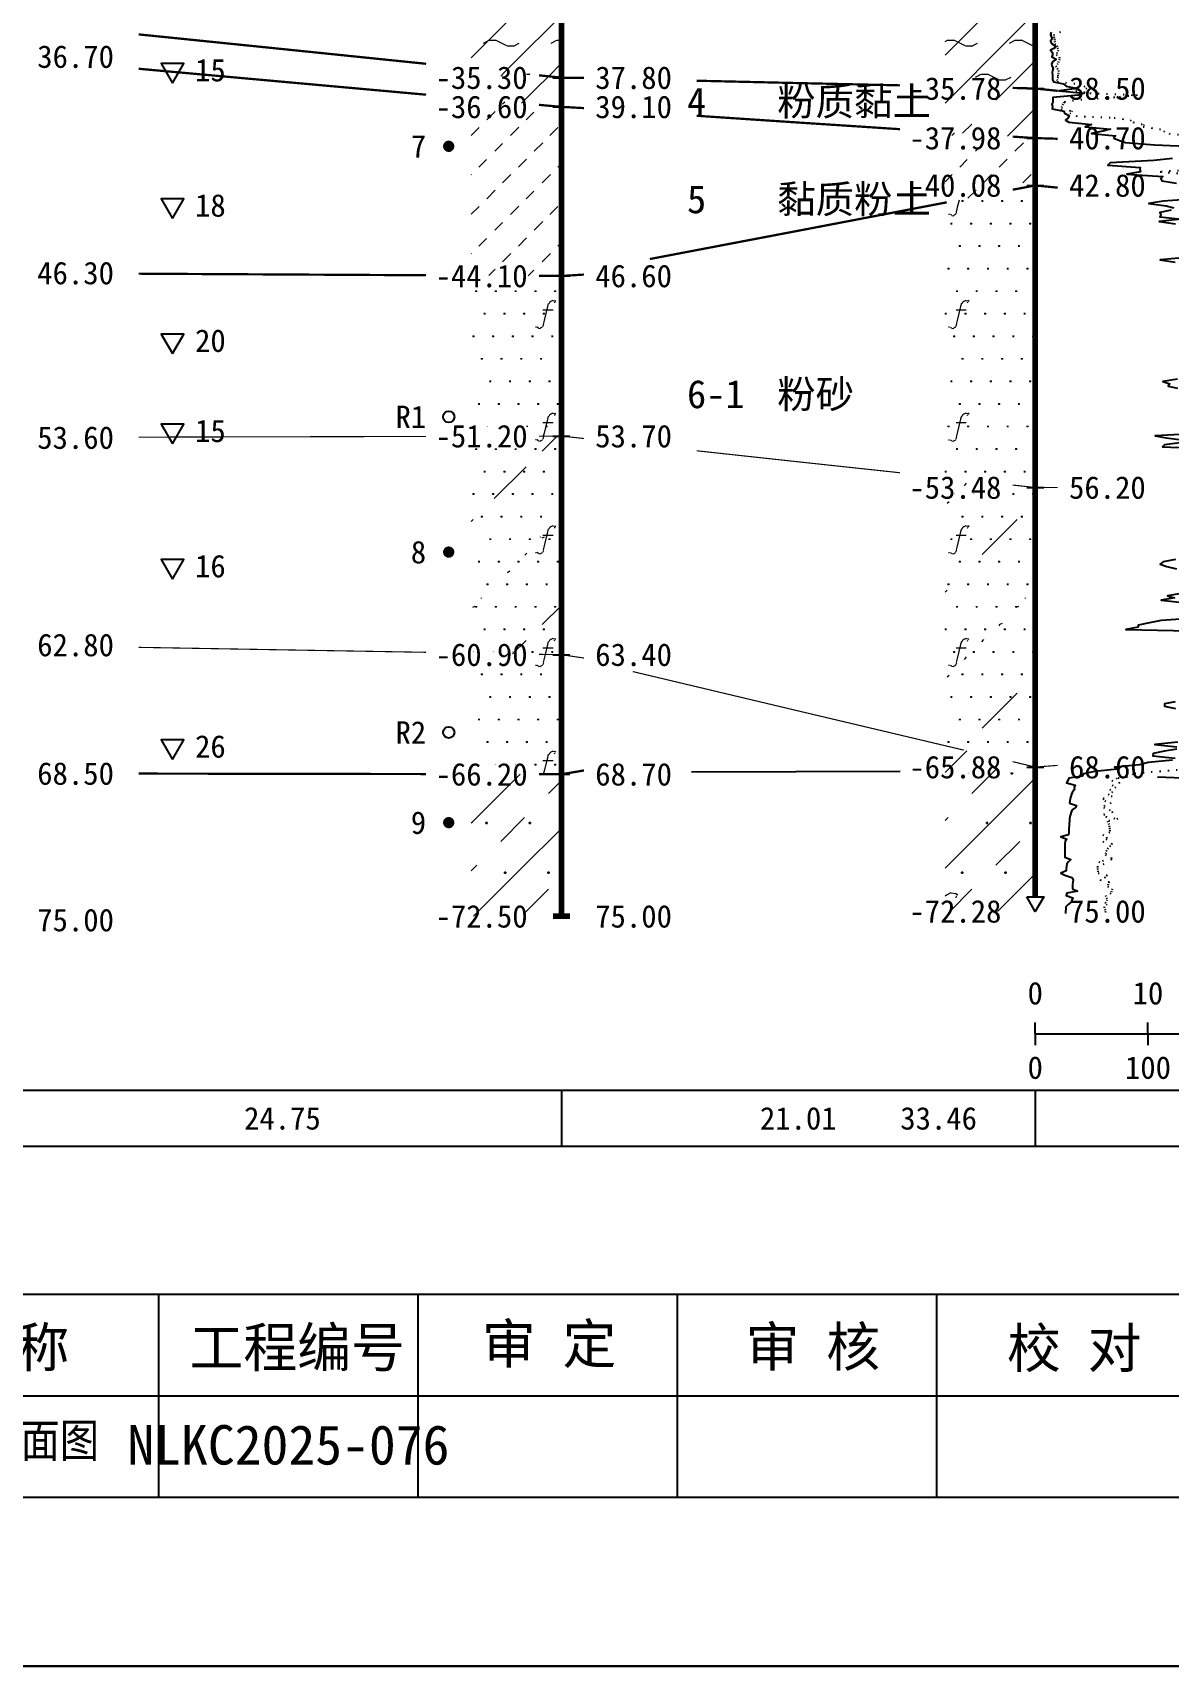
# Model space of a CAD drawing. Extents: x -37 to 3540, y -1485 to 297.
# Drawn here: x 459.3 to 560.1, y -594 to -449.1 of the extents above; entities that cross this region are included whole.
import ezdxf
from ezdxf.enums import TextEntityAlignment as Align

# ---------------------------------------------------------------- set-up
doc = ezdxf.new("R2010")
doc.units = 0
doc.linetypes.add('DOT', pattern=[6.35, 0, -6.35])
doc.layers.get('0').update_dxf_attribs({"linetype": 'CONTINUOUS'})
for name, color, linetype in [('CURVE', 200, 'CONTINUOUS'), ('FRAME', 7, 'CONTINUOUS'), ('HOLE', 41, 'CONTINUOUS'), ('RULER', 7, 'CONTINUOUS'), ('SAMPLE', 1, 'CONTINUOUS'), ('STRATUM', 241, 'CONTINUOUS')]:
    doc.layers.add(name, color=color, linetype=linetype)
doc.layers.add('HATCH', color=7, linetype='CONTINUOUS', lineweight=13)
doc.styles.add('ST', font='')
doc.styles.get('ST').set_extended_font_data('SimSun')
pattern_1 = [(45, (134.838, -594), (-4.24264, 4.24264), [10, 0]), (45, (135.899, -597.182), (-2.12132, 6.36396), [3, -3])]
pattern_2 = [(82.875, (134.0034, -595.206), (0.0003693, 10.0001764), [0.0893, -80.5337]), (143.13, (134.1044, -595.2818), (-29.999964, 20.000054), [0.12627, -49.87373]), (172.875, (134.2816, -595.304), (-70.0002457, 9.9996603), [0.17857, -80.44443]), (206.565, (134.46, -595.2147), (-9.999705, -9.999687), [0.19954, -22.16046]), (243.435, (134.5493, -595.0363), (9e-06, -9.999696), [0.19954, -22.16146]), (255.964, (134.6386, -594.679), (-0.0002, -9.999501), [0.36813, -40.86287]), (255.964, (134.9486, -593.439), (-0.0002, -9.999501), [1.27838, -39.95262]), (255.964, (135.017, -593.165), (-0.0002, -9.999501), [0.28235, -40.94865]), (216.87, (135.2073, -592.9108), (-9.999982, -10.000018), [0.12627, -49.87373]), (243.435, (135.1063, -592.9865), (9e-06, -9.999696), [0.19954, -22.16146]), (206.565, (135.386, -592.8215), (-9.999705, -9.999687), [0.19954, -22.16046]), (172.875, (135.563, -592.8437), (-70.0002457, 9.9996603), [0.17857, -80.44443]), (143.13, (135.664, -592.9194), (-29.999964, 20.000054), [0.12627, -49.87373]), (82.875, (135.6529, -593.008), (0.0003693, 10.0001764), [0.0893, -80.5337]), (0, (134.508, -593.66), (0, 10), [0.89286, -9.10714]), (0, (134.863, -594), (1, 2), [0, -1.75]), (0, (134.838, -593.975), (1, 2), [0, -1.75]), (0, (134.838, -594), (1, 2), [0, -1.75]), (0, (134.813, -594), (1, 2), [0, -1.75]), (0, (134.838, -594.025), (1, 2), [0, -1.75])]
pattern_3 = [(45, (121.4865, -594), (-4.24264, 4.24264), [10, 0]), (45, (122.5475, -597.182), (-2.12132, 6.36396), [3, -3])]
pattern_4 = [(82.875, (120.6519, -595.206), (0.0003693, 10.0001764), [0.08929, -80.53371]), (143.13, (120.753, -595.2818), (-29.999964, 20.000054), [0.12627, -49.87373]), (172.875, (120.9301, -595.304), (-70.0002457, 9.9996603), [0.17857, -80.44443]), (206.565, (121.1086, -595.2147), (-9.999705, -9.999687), [0.19954, -22.16046]), (243.435, (121.198, -595.0363), (9e-06, -9.999696), [0.19954, -22.16146]), (255.964, (121.287, -594.679), (-0.0002, -9.999501), [0.36813, -40.86287]), (255.964, (121.5971, -593.439), (-0.0002, -9.999501), [1.27838, -39.95262]), (255.964, (121.6656, -593.165), (-0.0002, -9.999501), [0.28235, -40.94865]), (216.87, (121.8559, -592.9108), (-9.999982, -10.000018), [0.12627, -49.87373]), (243.435, (121.755, -592.9865), (9e-06, -9.999696), [0.19954, -22.16146]), (206.565, (122.0343, -592.8215), (-9.999705, -9.999687), [0.19954, -22.16046]), (172.875, (122.2115, -592.8437), (-70.0002457, 9.9996603), [0.17857, -80.44443]), (143.13, (122.3125, -592.9194), (-29.999964, 20.000054), [0.12627, -49.87373]), (82.875, (122.3015, -593.008), (0.0003693, 10.0001764), [0.08929, -80.53371]), (0, (121.157, -593.66), (0, 10), [0.89286, -9.10714]), (0, (121.5115, -594), (1, 2), [0, -1.75]), (0, (121.4865, -593.975), (1, 2), [0, -1.75]), (0, (121.4865, -594), (1, 2), [0, -1.75]), (0, (121.4615, -594), (1, 2), [0, -1.75]), (0, (121.4865, -594.025), (1, 2), [0, -1.75])]

# ---------------------------------------------------------------- blocks, each defined once
blk = doc.blocks.new('图签_A3长')
for p, q in [((0, 18), (-380, 18)), ((-188, 0), (-188, 18)), ((-165, 0), (-165, 18)), ((-142, 0), (-142, 18)), ((-119, 0), (-119, 18)), ((-320, 9), (0, 9)), ((-380, 0), (0, 0))]:
    blk.add_line(p, q)
at = {"style": 'ST'}
for s, p in [('图件名称', (-205.49, 13.3)), ('工程编号', (-175.73, 13.3)), ('审 定', (-153.38, 13.61)), ('审 核', (-129.99, 13.36)), ('校 对', (-106.8, 13.23))]:
    blk.add_text(s, height=3.5, dxfattribs=at).set_placement(p, align=Align.MIDDLE_CENTER)
for tag, p in [('01＿单位名称', (-349.98, 8.36)), ('02＿工程名称', (-271.3, 5.16)), ('04＿工程编号', (-176.51, 4.65)), ('05＿日期', (-35.59, 4.65)), ('06＿图号', (-11.16, 4.91))]:
    blk.add_attdef(tag, text='', height=3.5, dxfattribs=at).set_placement(p, align=Align.MIDDLE_CENTER)
at = {"style": 'ST', "width": 0.85}
blk.add_attdef('03＿图件名称', text='', height=3, dxfattribs=at).set_placement((-205.49, 5.05), align=Align.MIDDLE_CENTER)
blk = doc.blocks.new('SampleSoilUndisturbed')
at = {"const_width": 0.5}
blk.add_lwpolyline([(-0.25, 0, 1), (0.25, 0, 1)], format="xyb", close=True, dxfattribs=at)
blk = doc.blocks.new('SampleSoilDisturbed')
blk.add_circle((0, 0), 0.5)
blk = doc.blocks.new('TrigonHollow')
blk.add_lwpolyline([(0, -1.15), (1, 0.58), (-1, 0.58)], close=True)

msp = doc.modelspace()

# ---------------------------------------------------------------- hatches: boundary and pattern name
at = {"layer": 'HATCH'}
h = msp.add_hatch(dxfattribs=at)
h.set_pattern_fill('YNNT', color=251, style=0)
h.set_pattern_definition([(45, (134.838, -594), (-2.12132, 2.12132), [10, 0]), (26.565, (135.912, -594.2536), (5.999823, 5.999812), [0.567, -12.849]), (0, (135.345, -594.2536), (0, 6), [0.567, -5.433]), (26.565, (133.2567, -594), (5.999823, 5.999812), [0.567, -12.849]), (0, (133.764, -593.7464), (0, 6), [0.567, -5.433]), (153.435, (135.345, -594.2536), (-5.999818, -5e-06), [1.134, -12.2826]), (26.565, (138.912, -591.2536), (5.999823, 5.999812), [0.567, -12.849]), (0, (138.345, -591.2536), (0, 6), [0.567, -5.433]), (26.565, (136.2567, -591), (5.999823, 5.999812), [0.567, -12.849]), (0, (136.764, -590.7464), (0, 6), [0.567, -5.433]), (153.435, (138.345, -591.2536), (-5.999818, -5e-06), [1.134, -12.2826])])
h.paths.add_polyline_path([(506.16, -434.86), (498.16, -436.04), (498.16, -452.24), (506.16, -453.06)])
h.paths.add_polyline_path([(494.09, -454.54), (503.65, -454.54), (503.65, -451.61), (494.09, -451.61)], flags=9)
h.paths.add_polyline_path([(494.09, -436.34), (503.65, -436.34), (503.65, -433.41), (494.09, -433.41)], flags=9)
h = msp.add_hatch(dxfattribs=at)
h.set_pattern_fill('YNNT', color=251, style=0)
h.set_pattern_definition([(45, (121.4865, -594), (-2.12132, 2.12132), [10, 0]), (26.565, (122.5606, -594.2536), (5.999823, 5.999812), [0.567, -12.849]), (0, (121.9936, -594.2536), (0, 6), [0.567, -5.433]), (26.565, (119.9052, -594), (5.999823, 5.999812), [0.567, -12.849]), (0, (120.4124, -593.7464), (0, 6), [0.567, -5.433]), (153.435, (121.9936, -594.2536), (-5.999818, -5e-06), [1.134, -12.2826]), (26.565, (125.5606, -591.2536), (5.999823, 5.999812), [0.567, -12.849]), (0, (124.9936, -591.2536), (0, 6), [0.567, -5.433]), (26.565, (122.9052, -591), (5.999823, 5.999812), [0.567, -12.849]), (0, (123.4124, -590.7464), (0, 6), [0.567, -5.433]), (153.435, (124.9936, -591.2536), (-5.999818, -5e-06), [1.134, -12.2826])])
h.paths.add_polyline_path([(548.19, -442.02), (540.19, -440.65), (540.19, -453.83), (548.19, -454.02)])
h.paths.add_polyline_path([(536.12, -455.51), (545.68, -455.51), (545.68, -452.57), (536.12, -452.57)], flags=9)
h.paths.add_polyline_path([(536.12, -443.51), (545.68, -443.51), (545.68, -440.57), (536.12, -440.57)], flags=9)
h = msp.add_hatch(dxfattribs=at)
h.set_pattern_fill('FZNT', color=32, style=0)
h.set_pattern_definition(pattern_1)
h.paths.add_polyline_path([(506.16, -453.06), (498.16, -452.24), (498.16, -454.93), (506.16, -455.65)])
h.paths.add_polyline_path([(494.09, -457.14), (503.65, -457.14), (503.65, -454.21), (494.09, -454.21)], flags=9)
h.paths.add_polyline_path([(494.09, -454.54), (503.65, -454.54), (503.65, -451.61), (494.09, -451.61)], flags=9)
h = msp.add_hatch(dxfattribs=at)
h.set_pattern_fill('FZNT', color=32, style=0)
h.set_pattern_definition(pattern_3)
h.paths.add_polyline_path([(548.19, -454.02), (540.19, -453.83), (540.19, -457.89), (548.19, -458.42)])
h.paths.add_polyline_path([(536.12, -459.91), (545.68, -459.91), (545.68, -456.97), (536.12, -456.97)], flags=9)
h.paths.add_polyline_path([(536.12, -455.51), (545.68, -455.51), (545.68, -452.57), (536.12, -452.57)], flags=9)
h = msp.add_hatch(dxfattribs=at)
h.set_pattern_fill('NZFT', color=52, style=0)
h.set_pattern_definition([(45, (134.838, -594), (-6e-07, 6.99998), [0.9473, -8.9522]), (45, (136.238, -592.6), (-6e-07, 6.99998), [0.9869, -8.9126]), (45, (137.638, -591.2), (-6e-07, 6.99998), [1.06018, -8.83931]), (45, (139.038, -589.8), (-6e-07, 6.99998), [0.94918, -8.95032]), (45, (140.438, -588.4), (-6e-07, 6.99998), [1.0365, -8.863]), (45, (138.338, -594), (-6e-07, 6.99998), [1.01335, -8.88615]), (45, (139.738, -592.6), (-6e-07, 6.99998), [1.07896, -12.12037]), (45, (141.138, -591.2), (-6e-07, 6.99998), [0.99882, -8.90067]), (45, (135.538, -589.8), (-4e-07, 6.99998), [1.05533, -8.84416]), (45, (136.938, -588.4), (-4e-07, 6.99998), [1.0365, -8.863])])
h.paths.add_polyline_path([(506.16, -455.65), (498.16, -454.93), (498.16, -470.61), (506.16, -470.65)])
h.paths.add_polyline_path([(494.09, -472.14), (503.65, -472.14), (503.65, -469.21), (494.09, -469.21)], flags=9)
h.paths.add_polyline_path([(494.09, -457.14), (503.65, -457.14), (503.65, -454.21), (494.09, -454.21)], flags=9)
h = msp.add_hatch(dxfattribs=at)
h.set_pattern_fill('NZFT', color=52, style=0)
h.set_pattern_definition([(45, (121.4865, -594), (-6e-07, 6.99998), [0.9473, -8.9522]), (45, (122.8865, -592.6), (-6e-07, 6.99998), [0.9869, -8.9126]), (45, (124.2865, -591.2), (-6e-07, 6.99998), [1.06018, -8.83931]), (45, (125.6865, -589.8), (-6e-07, 6.99998), [0.94918, -8.95032]), (45, (127.0865, -588.4), (-6e-07, 6.99998), [1.0365, -8.86299]), (45, (124.9865, -594), (-6e-07, 6.99998), [1.01335, -8.88615]), (45, (126.3865, -592.6), (-6e-07, 6.99998), [1.07896, -12.12037]), (45, (127.7865, -591.2), (-6e-07, 6.99998), [0.99882, -8.90067]), (45, (122.1865, -589.8), (-4e-07, 6.99998), [1.05533, -8.84416]), (45, (123.5865, -588.4), (-4e-07, 6.99998), [1.0365, -8.86299])])
h.paths.add_polyline_path([(548.19, -458.42), (540.19, -457.89), (540.19, -464.15), (548.19, -462.62)])
h.paths.add_polyline_path([(536.12, -464.11), (545.68, -464.11), (545.68, -461.17), (536.12, -461.17)], flags=9)
h.paths.add_polyline_path([(536.12, -459.91), (545.68, -459.91), (545.68, -456.97), (536.12, -456.97)], flags=9)
h = msp.add_hatch(dxfattribs=at)
h.set_pattern_fill('FS', color=142, style=0)
h.set_pattern_definition(pattern_4)
h.paths.add_polyline_path([(548.19, -462.62), (540.19, -464.15), (540.19, -488.55), (548.19, -489.42)])
h.paths.add_polyline_path([(536.12, -490.91), (545.68, -490.91), (545.68, -487.97), (536.12, -487.97)], flags=9)
h.paths.add_polyline_path([(536.12, -464.11), (545.68, -464.11), (545.68, -461.17), (536.12, -461.17)], flags=9)
h = msp.add_hatch(dxfattribs=at)
h.set_pattern_fill('FS', color=142, style=0)
h.set_pattern_definition(pattern_2)
h.paths.add_polyline_path([(506.16, -470.65), (498.16, -470.61), (498.16, -484.88), (506.16, -484.86)])
h.paths.add_polyline_path([(494.09, -486.34), (503.65, -486.34), (503.65, -483.41), (494.09, -483.41)], flags=9)
h.paths.add_polyline_path([(494.09, -472.14), (503.65, -472.14), (503.65, -469.21), (494.09, -469.21)], flags=9)
h = msp.add_hatch(dxfattribs=at)
h.set_pattern_fill('FS', color=142, style=0)
h.set_pattern_definition(pattern_2)
h.paths.add_polyline_path([(506.16, -484.86), (498.16, -484.88), (498.16, -504.11), (506.16, -504.25)])
h.paths.add_polyline_path([(494.09, -505.74), (503.65, -505.74), (503.65, -502.81), (494.09, -502.81)], flags=9)
h.paths.add_polyline_path([(494.09, -486.34), (503.65, -486.34), (503.65, -483.41), (494.09, -483.41)], flags=9)
h = msp.add_hatch(dxfattribs=at)
h.set_pattern_fill('SZFT', color=142, scale=2.2, style=0)
h.set_pattern_definition([(45, (134.838, -594), (-2e-06, 15.39996), [4.3383, -17.4406]), (45, (141.026, -587.777), (-2e-06, 15.39996), [4.3861, -17.3928]), (45, (145.986, -582.819), (-2e-06, 15.39996), [3.98994, -17.78894]), (26.565, (134.838, -586.3), (15.4, 15.4), [0.2123, -34.22315]), (36.8699, (136.378, -584.76), (15.4, 15.4), [0.43504, -76.56496]), (315, (142.538, -578.653), (15.39996, 3e-06), [0.0727, -21.7062]), (26.565, (142.538, -594), (15.4, 15.4), [0.31845, -34.117]), (26.565, (144.078, -592.46), (15.4, 15.4), [0.2316, -34.20383]), (90, (144.848, -591.69), (-15.4, -1e-06), [0.0633, -15.3367]), (26.565, (145.618, -590.92), (15.4, 15.4), [0.2002, -68.6707]), (36.8699, (147.158, -589.38), (15.4, 15.4), [0.2435, -76.7565]), (45, (148.698, -587.84), (-5e-07, 15.39996), [0.24005, -21.53884]), (315, (150.049, -586.195), (15.39996, 3e-06), [0.0727, -21.7062]), (36.8699, (137.918, -583.22), (15.4, 15.4), [0.22493, -76.77507]), (53.1301, (139.458, -581.68), (30.8, 46.2), [0.29564, -76.70436]), (53.1301, (140.998, -580.14), (30.8, 46.2), [0.27774, -76.72226])])
h.paths.add_polyline_path([(506.16, -484.86), (498.16, -484.88), (498.16, -504.11), (506.16, -504.25)])
h.paths.add_polyline_path([(494.09, -505.74), (503.65, -505.74), (503.65, -502.81), (494.09, -502.81)], flags=9)
h.paths.add_polyline_path([(494.09, -486.34), (503.65, -486.34), (503.65, -483.41), (494.09, -483.41)], flags=9)
h = msp.add_hatch(dxfattribs=at)
h.set_pattern_fill('FS', color=142, style=0)
h.set_pattern_definition(pattern_4)
h.paths.add_polyline_path([(548.19, -489.42), (540.19, -488.55), (540.19, -512.32), (548.19, -514.22)])
h.paths.add_polyline_path([(536.12, -515.71), (545.68, -515.71), (545.68, -512.77), (536.12, -512.77)], flags=9)
h.paths.add_polyline_path([(536.12, -490.91), (545.68, -490.91), (545.68, -487.97), (536.12, -487.97)], flags=9)
h = msp.add_hatch(dxfattribs=at)
h.set_pattern_fill('SZFT', color=142, scale=2.2, style=0)
h.set_pattern_definition([(45, (121.487, -594), (-2e-06, 15.39996), [4.3383, -17.4406]), (45, (127.675, -587.777), (-2e-06, 15.39996), [4.3861, -17.3928]), (45, (132.635, -582.819), (-2e-06, 15.39996), [3.98994, -17.78894]), (26.565, (121.4865, -586.3), (15.4, 15.4), [0.2123, -34.22315]), (36.8699, (123.0265, -584.76), (15.4, 15.4), [0.43504, -76.56496]), (315, (129.187, -578.653), (15.39996, 3e-06), [0.0727, -21.70617]), (26.565, (129.1865, -594), (15.4, 15.4), [0.31845, -34.117]), (26.565, (130.7265, -592.46), (15.4, 15.4), [0.2316, -34.20383]), (90, (131.497, -591.69), (-15.4, -1e-06), [0.0633, -15.3367]), (26.565, (132.2665, -590.92), (15.4, 15.4), [0.2002, -68.6707]), (36.8699, (133.8065, -589.38), (15.4, 15.4), [0.2435, -76.7565]), (45, (135.347, -587.84), (-5e-07, 15.39996), [0.24005, -21.53884]), (315, (136.698, -586.195), (15.39996, 3e-06), [0.0727, -21.70617]), (36.8699, (124.5665, -583.22), (15.4, 15.4), [0.22493, -76.77507]), (53.1301, (126.1065, -581.68), (30.8, 46.2), [0.29564, -76.70436]), (53.1301, (127.6465, -580.14), (30.8, 46.2), [0.27774, -76.72226])])
h.paths.add_polyline_path([(548.19, -489.42), (540.19, -488.55), (540.19, -512.32), (548.19, -514.22)])
h.paths.add_polyline_path([(536.12, -515.71), (545.68, -515.71), (545.68, -512.77), (536.12, -512.77)], flags=9)
h.paths.add_polyline_path([(536.12, -490.91), (545.68, -490.91), (545.68, -487.97), (536.12, -487.97)], flags=9)
h = msp.add_hatch(dxfattribs=at)
h.set_pattern_fill('FS', color=142, style=0)
h.set_pattern_definition(pattern_2)
h.paths.add_polyline_path([(506.16, -504.25), (498.16, -504.11), (498.16, -514.84), (506.16, -514.86)])
h.paths.add_polyline_path([(494.09, -516.34), (503.65, -516.34), (503.65, -513.41), (494.09, -513.41)], flags=9)
h.paths.add_polyline_path([(494.09, -505.74), (503.65, -505.74), (503.65, -502.81), (494.09, -502.81)], flags=9)
h = msp.add_hatch(dxfattribs=at)
h.set_pattern_fill('FZNT', color=32, style=0)
h.set_pattern_definition(pattern_3)
h.paths.add_polyline_path([(548.19, -514.22), (540.19, -512.32), (540.19, -527.02), (548.19, -527.02), (547.44, -525.72), (548.19, -525.72)])
h.paths.add_polyline_path([(536.12, -528.51), (545.68, -528.51), (545.68, -525.57), (536.12, -525.57)], flags=9)
h.paths.add_polyline_path([(536.12, -515.71), (545.68, -515.71), (545.68, -512.77), (536.12, -512.77)], flags=9)
h = msp.add_hatch(dxfattribs=at)
h.set_pattern_fill('FS', color=32, scale=2.2, style=0)
h.set_pattern_definition([(82.875, (119.6504, -596.6533), (0.000812, 22.000388), [0.1964, -177.1742]), (143.13, (119.8726, -596.82), (-65.99992, 44.00012), [0.2778, -109.7222]), (172.875, (120.2624, -596.8687), (-154.00054, 21.999253), [0.39285, -176.97775]), (206.565, (120.655, -596.672), (-21.99935, -21.99931), [0.439, -48.753]), (243.435, (120.851, -596.28), (2e-05, -21.99933), [0.439, -48.7552]), (255.964, (121.048, -595.494), (-0.00044, -21.9989), [0.8099, -89.8983]), (255.964, (121.73, -592.7656), (-0.00044, -21.9989), [2.8124, -87.8958]), (255.964, (121.8806, -592.163), (-0.00044, -21.9989), [0.6212, -90.087]), (216.87, (122.299, -591.6037), (-21.99996, -22.00004), [0.2778, -109.7222]), (243.435, (122.077, -591.77), (2e-05, -21.99933), [0.439, -48.7552]), (206.565, (122.692, -591.407), (-21.99935, -21.99931), [0.439, -48.753]), (172.875, (123.0816, -591.456), (-154.00054, 21.999253), [0.39285, -176.97775]), (143.13, (123.304, -591.6228), (-65.99992, 44.00012), [0.2778, -109.7222]), (82.875, (123.2794, -591.8177), (0.000812, 22.000388), [0.1964, -177.1742]), (0, (120.761, -593.252), (0, 22), [1.9643, -20.0357]), (0, (121.5415, -594), (2.2, 4.4), [0, -3.85]), (0, (121.4865, -593.945), (2.2, 4.4), [0, -3.85]), (0, (121.4865, -594), (2.2, 4.4), [0, -3.85]), (0, (121.4315, -594), (2.2, 4.4), [0, -3.85]), (0, (121.4865, -594.055), (2.2, 4.4), [0, -3.85])])
h.paths.add_polyline_path([(548.19, -514.22), (540.19, -512.32), (540.19, -527.02), (548.19, -527.02), (547.44, -525.72), (548.19, -525.72)])
h.paths.add_polyline_path([(536.12, -528.51), (545.68, -528.51), (545.68, -525.57), (536.12, -525.57)], flags=9)
h.paths.add_polyline_path([(536.12, -515.71), (545.68, -515.71), (545.68, -512.77), (536.12, -512.77)], flags=9)
h = msp.add_hatch(dxfattribs=at)
h.set_pattern_fill('FZNT', color=32, style=0)
h.set_pattern_definition(pattern_1)
h.paths.add_polyline_path([(506.16, -514.86), (498.16, -514.84), (498.16, -527.46), (506.16, -527.46)])
h.paths.add_polyline_path([(494.09, -528.94), (503.65, -528.94), (503.65, -526.01), (494.09, -526.01)], flags=9)
h.paths.add_polyline_path([(494.09, -516.34), (503.65, -516.34), (503.65, -513.41), (494.09, -513.41)], flags=9)
h = msp.add_hatch(dxfattribs=at)
h.set_pattern_fill('FS', color=32, scale=2.2, style=0)
h.set_pattern_definition([(82.875, (133.0018, -596.6533), (0.000812, 22.000388), [0.1964, -177.1742]), (143.13, (133.224, -596.82), (-65.99992, 44.00012), [0.2778, -109.7222]), (172.875, (133.614, -596.8687), (-154.00054, 21.999253), [0.39285, -176.97775]), (206.565, (134.007, -596.672), (-21.99935, -21.9993), [0.439, -48.753]), (243.435, (134.203, -596.28), (2e-05, -21.99933), [0.439, -48.7552]), (255.964, (134.399, -595.494), (-0.00044, -21.9989), [0.8099, -89.8983]), (255.964, (135.0813, -592.7656), (-0.00044, -21.9989), [2.8124, -87.8958]), (255.964, (135.232, -592.163), (-0.00044, -21.9989), [0.6212, -90.087]), (216.87, (135.6506, -591.6037), (-21.99996, -22.00004), [0.2778, -109.7222]), (243.435, (135.428, -591.77), (2e-05, -21.99933), [0.439, -48.7552]), (206.565, (136.043, -591.407), (-21.99935, -21.9993), [0.439, -48.753]), (172.875, (136.433, -591.456), (-154.00054, 21.999253), [0.39285, -176.97775]), (143.13, (136.6553, -591.6228), (-65.99992, 44.00012), [0.2778, -109.7222]), (82.875, (136.631, -591.8177), (0.000812, 22.000388), [0.1964, -177.1742]), (0, (134.113, -593.252), (0, 22), [1.9643, -20.0357]), (0, (134.893, -594), (2.2, 4.4), [0, -3.85]), (0, (134.838, -593.945), (2.2, 4.4), [0, -3.85]), (0, (134.838, -594), (2.2, 4.4), [0, -3.85]), (0, (134.783, -594), (2.2, 4.4), [0, -3.85]), (0, (134.838, -594.055), (2.2, 4.4), [0, -3.85])])
h.paths.add_polyline_path([(506.16, -514.86), (498.16, -514.84), (498.16, -527.46), (506.16, -527.46)])
h.paths.add_polyline_path([(494.09, -528.94), (503.65, -528.94), (503.65, -526.01), (494.09, -526.01)], flags=9)
h.paths.add_polyline_path([(494.09, -516.34), (503.65, -516.34), (503.65, -513.41), (494.09, -513.41)], flags=9)

# ---------------------------------------------------------------- linework, layer by layer
at = {"layer": 'CURVE', "color": 30, "linetype": 'Continuous'}
for points in [[(549.61, -449.02), (549.54, -449.22), (549.6, -449.42), (549.7, -449.62), (549.54, -449.82), (549.64, -450.02), (549.93, -450.22), (549.96, -450.42), (549.55, -450.62), (549.71, -450.82), (549.72, -451.02), (549.65, -451.22), (550.05, -451.42), (549.75, -451.62), (549.62, -451.82), (549.67, -452.02), (549.78, -452.22), (549.72, -452.42), (549.68, -452.62), (549.72, -452.82), (549.72, -453.02), (549.71, -453.22), (549.8, -453.42), (550.71, -453.62), (550.94, -453.82), (551.92, -454.02), (550.27, -454.22), (552.54, -454.42), (552.02, -454.62), (549.76, -454.82), (549.74, -455.02), (549.74, -455.22), (549.67, -455.42), (549.71, -455.62), (549.69, -455.82), (550.72, -456.02), (550.8, -456.22), (551.19, -456.42), (551.1, -456.62), (550.87, -456.82), (551.18, -457.02), (553.19, -457.22), (552.63, -457.42), (554.86, -457.62), (554.18, -457.82), (553.18, -458.02), (555.3, -458.22), (555.17, -458.42), (555.67, -458.62), (556.21, -458.82), (558.77, -459.02), (563.65, -459.22)], [(560.37, -460.22), (558.72, -460.42), (554.85, -460.62), (554.62, -460.82), (557.5, -461.02), (557.48, -461.22), (557.52, -461.42), (556.32, -461.62), (559.5, -461.82), (559.32, -462.02), (559.41, -462.22), (560.73, -462.42)], [(562.48, -463.82), (559.53, -464.02), (558.26, -464.22), (559.8, -464.42), (560.47, -464.62)], [(560.26, -464.82), (559.24, -465.02), (559.34, -465.22), (559.24, -465.42), (561.17, -465.62), (559.19, -465.82), (560.64, -466.02)], [(561.57, -469.02), (559.27, -469.22), (560.59, -469.42)], [(560.8, -479.82), (559.51, -480.02), (560.14, -480.22), (559.97, -480.42), (560.8, -480.62)], [(562.69, -484.62), (558.83, -484.82), (559.81, -485.02), (561.43, -485.22)], [(561.26, -485.42), (559.66, -485.62), (559.48, -485.82), (564.75, -486.02)], [(560.64, -495.82), (559.54, -496.02), (559.28, -496.22), (559.86, -496.42), (560.72, -496.62)], [(561.14, -498.82), (559.91, -499.02), (560.53, -499.22), (559.36, -499.42), (561.28, -499.62)], [(562.39, -501.02), (559.36, -501.22), (558.34, -501.42), (557.31, -501.62), (557.31, -501.82), (556.24, -502.02), (566.09, -502.22)], [(560.61, -508.42), (559.65, -508.62), (559.65, -508.82), (560.64, -509.02)], [(560.74, -512.62), (559.66, -512.82), (558.66, -513.02), (558.61, -513.22), (560.59, -513.42)], [(560.84, -512.02), (558.8, -512.22), (560.76, -512.42)], [(560.37, -513.62), (558.21, -513.82), (557.43, -514.02), (555.22, -514.22), (555.5, -514.42), (553.45, -514.62), (552.46, -514.82), (552.35, -515.02), (551.17, -515.22), (551.07, -515.42), (550.96, -515.62), (551.74, -515.82), (551.64, -516.02), (551.67, -516.22), (551.51, -516.42), (551.41, -516.62), (551.34, -516.82), (551.29, -517.02), (551.25, -517.22), (551.22, -517.42), (551.84, -517.62), (551.76, -517.82), (551.46, -518.02), (551.38, -518.22), (551.32, -518.42), (551.27, -518.62), (551.24, -518.82), (551.22, -519.02), (551.2, -519.22), (551.19, -519.42), (551.17, -519.62), (551.16, -519.82), (551.16, -520.02), (551.15, -520.22), (550.47, -520.42), (550.98, -520.62), (550.84, -520.82), (550.82, -521.02), (550.82, -521.22), (550.82, -521.42), (550.82, -521.62), (550.82, -521.82), (550.82, -522.02), (550.82, -522.22), (551.36, -522.42), (551.13, -522.62), (551, -522.82), (550.95, -523.02), (550.93, -523.22), (550.92, -523.42), (550.46, -523.62), (550.81, -523.82), (551.43, -524.02), (551.54, -524.22), (551.52, -524.42), (551.51, -524.62), (551.5, -524.82), (551.5, -525.02), (551.93, -525.22), (550.99, -525.42), (550.92, -525.62), (551.53, -525.82), (551.43, -526.02), (551.37, -526.22), (551.1, -526.42), (550.9, -526.62), (550.89, -526.82), (550.87, -527.02), (550.87, -527.22)]]:
    msp.add_lwpolyline(points, dxfattribs=at)
at = {"layer": 'CURVE', "color": 100, "linetype": 'DOT', "ltscale": 0.1}
for points in [[(550.44, -449.02), (549.85, -449.22), (549.83, -449.42), (549.9, -449.62), (549.91, -449.82), (549.92, -450.02), (550.12, -450.22), (550.17, -450.42), (550.23, -450.62), (550.12, -450.82), (550.06, -451.02), (550.32, -451.22), (550.35, -451.42), (550.24, -451.62), (550.2, -451.82), (550.02, -452.02), (550.15, -452.22), (550.26, -452.42), (550.25, -452.62), (550.2, -452.82), (550.21, -453.02), (550.12, -453.22), (550.14, -453.42), (552.13, -453.62), (552.5, -453.82), (552.77, -454.02), (551.78, -454.22), (553.04, -454.42), (557.22, -454.62), (555.24, -454.82), (552.32, -455.02), (550.76, -455.22), (550.67, -455.42), (550.55, -455.62), (550.49, -455.82), (551.46, -456.02), (551.33, -456.22), (551.07, -456.42), (555.18, -456.62), (556.61, -456.82), (556.86, -457.02), (557.81, -457.22), (557.75, -457.42), (559.23, -457.62), (559.56, -457.82), (560.07, -458.02), (561.99, -458.22)], [(562.38, -461.22), (559.26, -461.42), (561.98, -461.62)], [(561.52, -514.42), (559.31, -514.62), (556.8, -514.82), (557.1, -515.02), (555.45, -515.22), (554.99, -515.42), (555.68, -515.62), (555.01, -515.82), (555.35, -516.02), (554.78, -516.22), (555.03, -516.42), (554.66, -516.62), (555.02, -516.82), (554.21, -517.02), (554.36, -517.22), (554.92, -517.42), (554.35, -517.62), (554.24, -517.82), (554.74, -518.02), (555.06, -518.22), (554.27, -518.42), (554.43, -518.62), (555.53, -518.82), (554.61, -519.02), (554.68, -519.22), (554.74, -519.42), (554.77, -519.62), (554.8, -519.82), (554.82, -520.02), (554.2, -520.22), (554.52, -520.42), (554.54, -520.62), (554.19, -520.82), (555.01, -521.02), (554.88, -521.22), (554.66, -521.42), (554.54, -521.62), (554.44, -521.82), (554.38, -522.02), (554.94, -522.22), (554.97, -522.42), (553.84, -522.62), (554.28, -522.82), (553.7, -523.02), (553.71, -523.22), (553.74, -523.42), (553.77, -523.62), (554.56, -523.82), (554.41, -524.02), (553.93, -524.22), (554.78, -524.42), (554.65, -524.62), (554.61, -524.82), (555.01, -525.02), (554.95, -525.22), (554.9, -525.42), (554.41, -525.62), (554.5, -525.82), (554.57, -526.02), (554.39, -526.22), (554.55, -526.42), (554.29, -526.62), (554.35, -526.82), (554.44, -527.02), (554.34, -527.22)]]:
    msp.add_lwpolyline(points, dxfattribs=at)
at = {"layer": 'FRAME', "linetype": 'Continuous'}
msp.add_line((-17.39, -579), (534.84, -579), dxfattribs=at)
at = {"layer": 'FRAME', "color": 245, "linetype": 'Continuous'}
for p, q in [((-37.39, -594), (678.45, -594)), ((701.72, -594), (-37.39, -594))]:
    msp.add_line(p, q, dxfattribs=at)
at = {"layer": 'HOLE', "linetype": 'Continuous', "const_width": 0.5}
for points in [[(548.19, -377.02), (548.19, -525.72)], [(506.16, -377.45), (506.16, -527.46)], [(505.41, -527.46), (506.91, -527.46)]]:
    msp.add_lwpolyline(points, dxfattribs=at)
at = {"layer": 'HOLE', "linetype": 'Continuous'}
for points in [[(505.41, -453.06), (506.91, -453.06)], [(547.44, -454.02), (548.94, -454.02)], [(505.41, -455.65), (506.91, -455.65)], [(547.44, -458.42), (548.94, -458.42)], [(547.44, -462.62), (548.94, -462.62)], [(505.41, -470.65), (506.91, -470.65)], [(505.41, -484.86), (506.91, -484.86)], [(547.44, -489.42), (548.94, -489.42)], [(505.41, -504.25), (506.91, -504.25)], [(547.44, -514.22), (548.94, -514.22)], [(505.41, -514.86), (506.91, -514.86)]]:
    msp.add_lwpolyline(points, dxfattribs=at)
msp.add_lwpolyline([(547.44, -525.72), (548.94, -525.72), (548.19, -527.02)], close=True, dxfattribs=at)
at = {"layer": 'RULER', "linetype": 'Continuous'}
for points in [[(548.19, -537.88), (548.19, -536.88)], [(558.19, -537.88), (558.19, -536.88)], [(548.19, -537.88), (598.19, -537.88)], [(548.19, -537.88), (548.19, -538.88)], [(558.19, -537.88), (558.19, -538.88)], [(456.66, -542.88), (506.16, -542.88), (506.16, -547.88), (456.66, -547.88)], [(506.16, -542.88), (548.19, -542.88), (548.19, -547.88), (506.16, -547.88)], [(548.19, -542.88), (589.98, -542.88), (589.98, -547.88), (548.19, -547.88)]]:
    msp.add_lwpolyline(points, dxfattribs=at)
at = {"layer": 'STRATUM', "linetype": 'Continuous'}
for points, const_width in [([(468.66, -449.22), (481.41, -450.52), (494.16, -451.83)], 0.2), ([(468.66, -452.27), (481.41, -453.42), (494.16, -454.57)], 0.2), ([(504.16, -452.85), (506.16, -453.06), (508.16, -453.08)], 0.2), ([(518.16, -453.33), (527.17, -453.54), (536.19, -453.74)], 0.2), ([(546.19, -453.97), (548.19, -454.02), (550.19, -454.23)], 0.2), ([(504.16, -455.47), (506.16, -455.65), (508.16, -455.76)], 0.2), ([(518.16, -456.44), (527.17, -457.04), (536.19, -457.63)], 0.2), ([(546.19, -458.29), (548.19, -458.42), (550.19, -458.48)], 0.2), ([(546.19, -463), (548.19, -462.62), (550.19, -462.82)], 0.2), ([(514, -469.15), (527.17, -466.64), (540.34, -464.12)], 0.2), ([(468.66, -470.45), (481.41, -470.52), (494.16, -470.59)], 0.2), ([(504.16, -470.64), (506.16, -470.65), (508.16, -470.53)], 0.2), ([(468.66, -484.95), (481.41, -484.92), (494.16, -484.89)], 0.1), ([(504.16, -484.86), (506.16, -484.86), (508.16, -485.07)], 0.1), ([(518.16, -486.16), (527.17, -487.14), (536.19, -488.11)], 0.1), ([(546.19, -489.2), (548.19, -489.42), (550.19, -489.41)], 0.1), ([(468.66, -503.6), (481.41, -503.82), (494.16, -504.04)], 0.1), ([(504.16, -504.22), (506.16, -504.25), (508.16, -504.55)], 0.1), ([(512.49, -505.75), (527.17, -509.24), (541.86, -512.72)], 0.1), ([(504.16, -514.85), (506.16, -514.86), (508.16, -514.52)], 0.2), ([(546.19, -513.74), (548.19, -514.22), (550.19, -514.07)], 0.1), ([(468.66, -514.8), (481.41, -514.82), (494.16, -514.84)], 0.2)]:
    msp.add_lwpolyline(points, dxfattribs=dict(at, const_width=const_width))
at = {"layer": 'STRATUM'}
for points in [[(517.7, -514.63), (536.22, -514.59)], [(577.53, -515.85), (559.04, -515.13)]]:
    msp.add_lwpolyline(points, dxfattribs=at)

# ---------------------------------------------------------------- block references
at = {"layer": 'CURVE'}
for p in [(471.66, -452.39), (471.66, -464.39), (471.66, -476.39), (471.66, -484.39), (471.66, -496.39), (471.66, -512.39)]:
    msp.add_blockref('TrigonHollow', p, dxfattribs=at)
at = {"layer": 'FRAME'}
ref = msp.add_blockref('图签_A3长', (658.45, -579), dxfattribs=at)
ref.add_attrib('03＿图件名称', '工程地质剖面图', dxfattribs={"layer": '0', "height": 3, "style": 'ST', "width": 0.85}).set_placement((452.97, -573.95), align=Align.MIDDLE_CENTER)
ref.add_attrib('04＿工程编号', 'NLKC2025-076', dxfattribs={"layer": '0', "height": 3.5, "style": 'ST'}).set_placement((481.94, -574.35), align=Align.MIDDLE_CENTER)
at = {"layer": 'SAMPLE'}
for name, p in [('SampleSoilUndisturbed', (496.16, -459.15)), ('SampleSoilDisturbed', (496.16, -483.15)), ('SampleSoilUndisturbed', (496.16, -495.15)), ('SampleSoilDisturbed', (496.16, -511.15)), ('SampleSoilUndisturbed', (496.16, -519.15))]:
    msp.add_blockref(name, p, dxfattribs=at)

# ---------------------------------------------------------------- texts
at = {"layer": 'CURVE', "style": 'ST'}
for s, p in [('15', (473.66, -452.39)), ('18', (473.66, -464.39)), ('20', (473.66, -476.39)), ('15', (473.66, -484.39)), ('16', (473.66, -496.39)), ('26', (473.66, -512.39))]:
    msp.add_text(s, height=2, dxfattribs=at).set_placement(p, align=Align.MIDDLE_LEFT)
at = {"layer": 'HOLE', "style": 'ST'}
for s, p in [('36.70', (459.66, -451.19)), ('37.80', (509.16, -453.06)), ('38.50', (551.19, -454.02)), ('39.10', (509.16, -455.65)), ('40.70', (551.19, -458.42)), ('42.80', (551.19, -462.62)), ('46.30', (459.66, -470.39)), ('46.60', (509.16, -470.65)), ('53.60', (459.66, -484.99)), ('53.70', (509.16, -484.86)), ('56.20', (551.19, -489.42)), ('62.80', (459.66, -503.39)), ('63.40', (509.16, -504.25)), ('68.50', (459.66, -514.79)), ('68.70', (509.16, -514.86)), ('68.60', (551.19, -514.22)), ('75.00', (551.19, -527.02)), ('75.00', (459.66, -527.79)), ('75.00', (509.16, -527.46))]:
    msp.add_text(s, height=2, dxfattribs=at).set_placement(p, align=Align.MIDDLE_LEFT)
for s, p in [('-35.30', (503.16, -453.06)), ('-35.78', (545.19, -454.02)), ('-36.60', (503.16, -455.65)), ('-37.98', (545.19, -458.42)), ('-40.08', (545.19, -462.62)), ('-44.10', (503.16, -470.65)), ('-51.20', (503.16, -484.86)), ('-53.48', (545.19, -489.42)), ('-60.90', (503.16, -504.25)), ('-66.20', (503.16, -514.86)), ('-65.88', (545.19, -514.22)), ('-72.28', (545.19, -527.02)), ('-72.50', (503.16, -527.46))]:
    msp.add_text(s, height=2, dxfattribs=at).set_placement(p, align=Align.MIDDLE_RIGHT)
at = {"layer": 'RULER', "style": 'ST'}
for s, p in [('0', (548.19, -535.88)), ('10', (558.19, -535.88))]:
    msp.add_text(s, height=2, dxfattribs=at).set_placement(p, align=Align.BOTTOM_CENTER)
for s, p in [('0', (548.19, -539.88)), ('100', (558.19, -539.88))]:
    msp.add_text(s, height=2, dxfattribs=at).set_placement(p, align=Align.TOP_CENTER)
for s, p in [('24.75', (481.41, -545.38)), ('21.01', (527.17, -545.38)), ('33.46', (539.62, -545.38))]:
    msp.add_text(s, height=2, dxfattribs=at).set_placement(p, align=Align.MIDDLE_CENTER)
at = {"layer": 'SAMPLE', "style": 'ST'}
for s, p in [('7', (494.16, -459.15)), ('R1', (494.16, -483.15)), ('8', (494.16, -495.15)), ('R2', (494.16, -511.15)), ('9', (494.16, -519.15))]:
    msp.add_text(s, height=2, dxfattribs=at).set_placement(p, align=Align.MIDDLE_RIGHT)
at = {"layer": 'STRATUM', "style": 'ST'}
for s, p in [('粉质黏土', (525.3, -455.17)), ('4', (517.3, -455.17)), ('黏质粉土', (525.3, -463.84)), ('5', (517.3, -463.84)), ('粉砂', (525.3, -481.13)), ('6-1', (517.3, -481.13))]:
    msp.add_text(s, height=2.5, dxfattribs=at).set_placement(p, align=Align.MIDDLE_LEFT)

doc.saveas('drawing.dxf')
